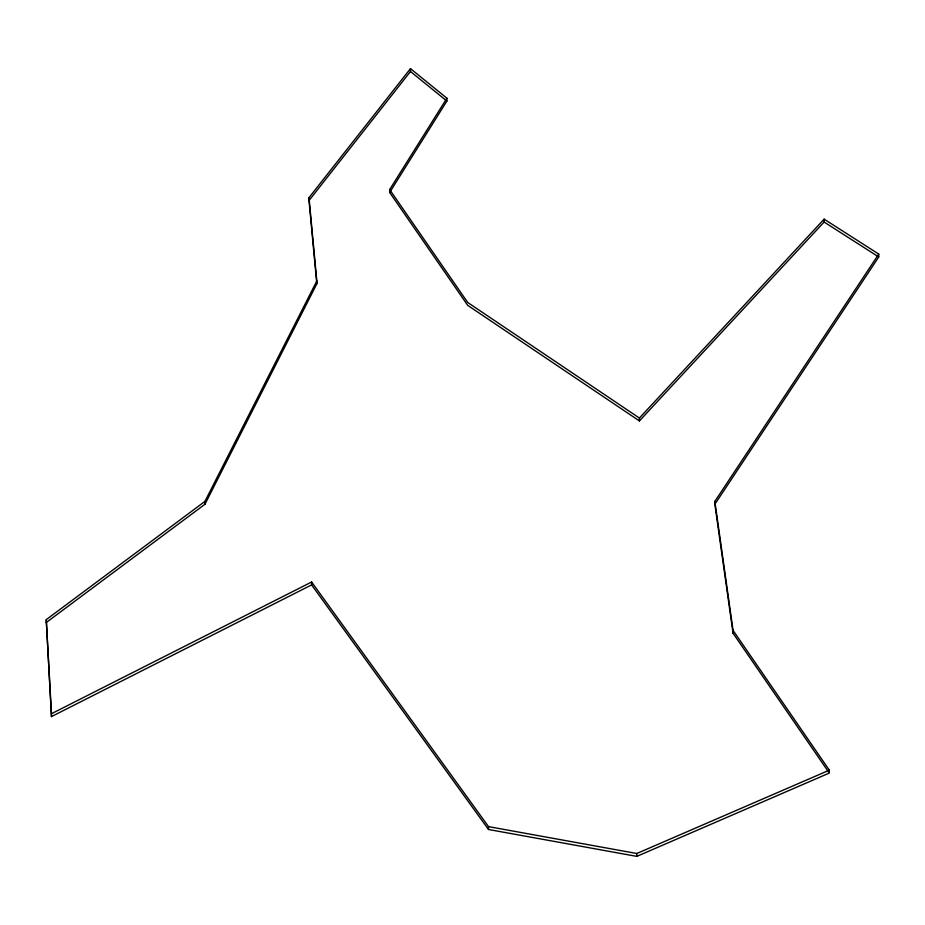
<?xml version="1.0" encoding="UTF-8"?>
<svg xmlns="http://www.w3.org/2000/svg" width="925" height="925" viewBox="0 0 925 925"><rect width="100%" height="100%" fill="white"/><g stroke="black" fill="none" stroke-linecap="round" stroke-linejoin="round"><path stroke-width="1.39" d="M51.453 716.609L51.453 713.718L311.609 582.01L311.609 584.901L51.453 716.609L46.25 619.646L204.945 501.373L316.812 280.969L309.008 197.638L410.469 68.623L446.891 98.189L446.891 101.068L389.656 192.458L467.703 305.354L639.406 420.933L824.117 222.035L824.117 219.144L878.75 254.086L878.75 256.977L714.852 504.264L733.062 633.278L828.499 771.866M46.25 622.525L204.945 504.264L316.812 283.848L316.812 280.969M389.656 192.458L389.656 189.579L446.891 98.189M714.852 504.264L714.852 501.373L878.75 254.086M316.812 283.848L309.008 200.528L410.469 71.502L410.469 68.623M639.406 420.933L639.406 418.054L824.117 219.144M311.609 582.01L488.516 826.615L636.805 853.497L829.32 770.167L733.062 630.399L714.852 501.373M311.609 584.901L488.516 829.494L636.805 856.377L829.32 773.057L829.32 770.167M824.117 222.035L878.75 256.977M639.406 418.054L467.703 302.475L389.656 189.579M410.469 71.502L446.891 101.068M46.25 619.646L51.453 713.718M733.062 630.399L733.062 633.278M636.805 853.497L636.805 856.377M488.516 826.615L488.516 829.494M309.008 197.638L309.008 200.528M204.945 501.373L204.945 504.264"/></g></svg>
